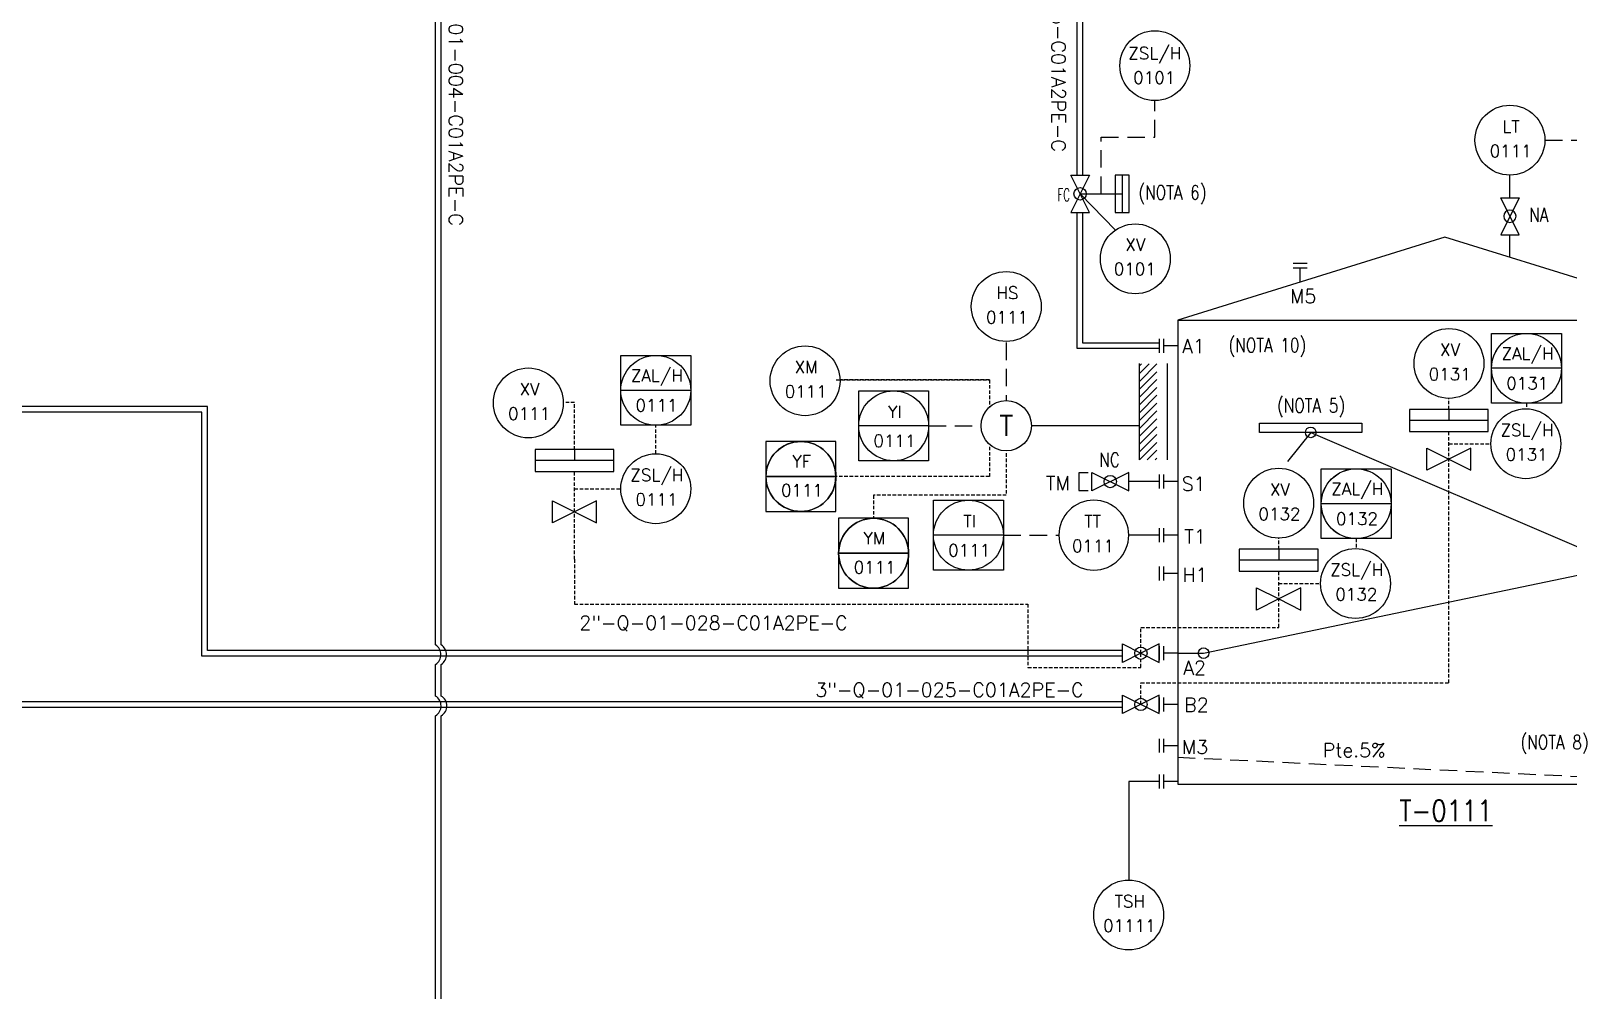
# Model space of a CAD drawing. Header units: millimetres. Extents: x 255 to 1096, y 140 to 804.
# Drawn here: x 377 to 596.9, y 438.1 to 575.4 of the extents above; entities that cross this region are included whole.
import ezdxf
from ezdxf.enums import TextEntityAlignment as Align

# ---------------------------------------------------------------- set-up
doc = ezdxf.new("R2010")
doc.units = ezdxf.units.MM
doc.linetypes.add('TRAZOS', pattern=[0.75, 0.5, -0.25])
for name, color, linetype in [('CAJETIN', 1, 'Continuous'), ('EQUIPOS', 5, 'Continuous'), ('EQUIPOS 02', 1, 'Continuous'), ('INSTRUMENTOS', 1, 'Continuous'), ('TEX', 7, 'Continuous'), ('TEXTO-VALVULAS Y ACCESORIOS', 7, 'Continuous'), ('TUBERIA', 5, 'Continuous'), ('TUBERÍA2', 1, 'TRAZOS'), ('VALVULAS Y ACCESORIOS', 1, 'Continuous')]:
    doc.layers.add(name, color=color, linetype=linetype)
doc.layers.add('TUBERÍA3', color=1, linetype='Continuous', true_color=0xff0000)
doc.styles.add('PY', font='ROMANS.shx')
doc.styles.add('PY1', font='ROMANS.shx', dxfattribs={"width": 0.8})
doc.styles.add('PY3', font='ROMANS.shx', dxfattribs={"width": 0.6})
doc.linetypes.add('SEÑAL_MECANICA2', pattern='A,4.411183,["o",PY,S=4.130212,R=360,X=0,Y=-1.374288],0.588817,-0.374158,["",PY,S=2,R=360,X=0,Y=-0.688262],-2.183682', length=7.55784)

# ---------------------------------------------------------------- blocks, each defined once
blk = doc.blocks.new('VALV GLOB-V')
at = {"layer": 'INSTRUMENTOS', "color": 1, "flags": 128}
blk.add_lwpolyline([(5.7, -1.43), (5.7, 1.43), (0, -1.43), (0, 1.43)], close=True, dxfattribs=at)
at = {"layer": 'INSTRUMENTOS', "color": 1}
blk.add_circle((2.85, 0), 0.95, dxfattribs=at)
at = {"layer": 'INSTRUMENTOS', "color": 7, "linetype": 'SEÑAL_MECANICA2', "style": 'PY'}
blk.add_attdef('REF.', text='', height=2, dxfattribs=at).set_placement((3, -3.37), align=Align.MIDDLE)
blk = doc.blocks.new('SEÑAL CIR')
at = {"color": 1}
blk.add_circle((0, 5.7), 5.7, dxfattribs=at)
at = {"layer": 'INSTRUMENTOS', "linetype": 'Continuous', "style": 'PY', "flags": 4}
for p in [(0.18, 6.94), (0.13, 2.95)]:
    blk.add_attdef('---', text='', height=2, dxfattribs=at).set_placement(p, align=Align.CENTER)
blk = doc.blocks.new('SEÑAL CIRCU MARCO')
at = {"color": 1, "linetype": 'Continuous', "ltscale": 0.5}
blk.add_line((5.7, 5.7), (-5.7, 5.7), dxfattribs=at)
at = {"color": 1, "flags": 128}
blk.add_lwpolyline([(5.7, 0), (-5.7, 0), (-5.7, 11.4), (5.7, 11.4)], close=True, dxfattribs=at)
at = {"color": 1}
blk.add_circle((0, 5.7), 5.7, dxfattribs=at)
at = {"style": 'PY'}
for tag, p in [('XXX', (0.18, 7.98)), ('YYY', (0.13, 3.24))]:
    blk.add_attdef(tag, text='', height=2, dxfattribs=at).set_placement(p, align=Align.MIDDLE)

msp = doc.modelspace()

# ---------------------------------------------------------------- hatches: boundary and pattern name
at = {"layer": 'EQUIPOS'}
h = msp.add_hatch(dxfattribs=at)
h.set_pattern_fill('ANSI31', color=4, scale=0.25, style=0)
h.set_pattern_definition([(45, (-696.8107, 1317.8786), (-0.561266, 0.561266), [])])
h.paths.add_polyline_path([(535.6, 514.02), (538.1, 514.02), (538.1, 527.77), (535.6, 527.77)])

# ---------------------------------------------------------------- linework, layer by layer
at = {"color": 1}
for p, q in [((588.6, 551.5), (588.6, 554.75)), ((527.11, 552.07), (532.19, 546.89)), ((588.6, 542.98), (588.6, 546.23)), ((535.6, 518.87), (520.15, 518.89)), ((538.45, 510.9), (534.06, 510.9)), ((538.45, 503.24), (534.07, 503.24)), ((538.45, 468.01), (534.07, 468.01))]:
    msp.add_line(p, q, dxfattribs=at)
at = {"color": 5, "linetype": 'Continuous'}
msp.add_line((402.27, 521.65), (378.4, 521.65), dxfattribs=at)
at = {"color": 4, "linetype": 'Continuous'}
msp.add_line((401.47, 520.85), (378.4, 520.85), dxfattribs=at)
at = {"color": 1, "flags": 128}
msp.add_lwpolyline([(528.26, 512.15), (526.95, 512.15), (526.95, 509.65), (528.26, 509.65)], dxfattribs=at)
at = {"color": 1}
msp.add_lwpolyline([(534.07, 468.01), (534.07, 453.89)], dxfattribs=at)
msp.add_circle((516.55, 518.89), 3.6, dxfattribs=at)
at = {"color": 4, "linetype": 'Continuous'}
for centre, radius, start, end in [((434.02, 486.14), 1.66, 302.3538, 57.6462), ((434.06, 478.81), 1.64, 301.1871, 58.8129)]:
    msp.add_arc(centre, radius, start, end, dxfattribs=at)
at = {"color": 5, "linetype": 'Continuous'}
for centre, radius, start, end in [((434.82, 486.14), 1.66, 302.3538, 57.6462), ((434.96, 478.81), 1.58, 297.862, 62.138)]:
    msp.add_arc(centre, radius, start, end, dxfattribs=at)
at = {"layer": 'CAJETIN', "color": 1, "linetype": 'TRAZOS', "ltscale": 5}
for p, q in [((537.8, 560.16), (537.8, 565.41)), ((530.13, 560.16), (537.8, 560.16)), ((530.13, 552.07), (530.13, 560.16)), ((593.6, 559.75), (601.53, 559.75)), ((516.14, 503.24), (524.07, 503.24)), ((541.1, 471.47), (617.51, 467.8))]:
    msp.add_line(p, q, dxfattribs=at)
at = {"layer": 'EQUIPOS'}
for p, q in [((579.31, 545.87), (541.1, 534.01)), ((617.51, 534.01), (579.31, 545.87)), ((541.1, 534.01), (541.1, 467.59)), ((560.11, 517.94), (556.77, 513.79)), ((560.11, 517.94), (604.65, 498.85)), ((544.78, 486.35), (604.65, 498.85)), ((541.1, 486.35), (544.78, 486.35)), ((541.1, 467.59), (617.51, 467.59))]:
    msp.add_line(p, q, dxfattribs=at)
at = {"layer": 'EQUIPOS', "color": 4}
for p, q in [((535.6, 514.02), (535.6, 527.78)), ((539.6, 514.02), (539.6, 527.78))]:
    msp.add_line(p, q, dxfattribs=at)
at = {"layer": 'EQUIPOS'}
msp.add_lwpolyline([(552.8, 519.26), (567.42, 519.26), (567.42, 517.94), (552.8, 517.94)], close=True, dxfattribs=at)
for centre in [(560.11, 517.94), (544.78, 486.35)]:
    msp.add_circle(centre, 0.761, dxfattribs=at)
at = {"layer": 'EQUIPOS 02', "color": 5}
msp.add_line((541.1, 534.01), (617.51, 534.01), dxfattribs=at)
at = {"layer": 'TUBERIA', "color": 4, "linetype": 'Continuous'}
for p, q in [((434.9, 487.54), (434.9, 602.7)), ((526.69, 554.74), (526.69, 602.7)), ((526.69, 529.93), (526.69, 549.4)), ((538.45, 529.93), (526.69, 529.93)), ((378.4, 520.85), (274.09, 520.85)), ((401.47, 485.95), (401.47, 520.85)), ((533.18, 485.95), (401.47, 485.95)), ((434.9, 480.21), (434.9, 484.74)), ((348.23, 478.63), (533.18, 478.63)), ((434.9, 422.49), (434.9, 477.41))]:
    msp.add_line(p, q, dxfattribs=at)
at = {"layer": 'TUBERIA', "color": 5, "linetype": 'Continuous'}
for p, q in [((435.7, 487.54), (435.7, 603.5)), ((527.49, 554.74), (527.49, 603.5)), ((527.49, 530.73), (527.49, 549.4)), ((538.45, 530.73), (527.49, 530.73)), ((378.4, 521.65), (274.89, 521.65)), ((402.27, 486.75), (402.27, 521.65)), ((533.18, 486.75), (402.27, 486.75)), ((435.7, 480.21), (435.7, 484.74)), ((348.23, 479.43), (533.18, 479.43)), ((435.7, 422.49), (435.7, 477.41))]:
    msp.add_line(p, q, dxfattribs=at)
at = {"layer": 'TUBERIA', "linetype": 'Continuous'}
for p, q in [((558.59, 539.44), (558.59, 541.42)), ((541.1, 530.33), (539.11, 530.33)), ((541.1, 510.9), (539.11, 510.9)), ((541.1, 503.24), (539.11, 503.24)), ((541.1, 497.75), (539.11, 497.75)), ((541.1, 486.35), (539.11, 486.35)), ((541.1, 479.03), (539.11, 479.03)), ((541.1, 473.12), (539.11, 473.12)), ((541.1, 468.01), (539.11, 468.01))]:
    msp.add_line(p, q, dxfattribs=at)
at = {"layer": 'TUBERIA', "color": 1, "linetype": 'TRAZOS', "ltscale": 5}
for p, q in [((516.55, 530.79), (516.55, 522.53)), ((505.44, 518.89), (512.95, 518.89))]:
    msp.add_line(p, q, dxfattribs=at)
at = {"layer": 'TUBERÍA2'}
for p, q in [((514.13, 525.45), (492.76, 525.45)), ((454.78, 499.79), (454.78, 493.37)), ((454.78, 493.37), (519.66, 493.37)), ((519.66, 493.37), (519.66, 484.31)), ((535.82, 484.31), (535.82, 486.35)), ((519.66, 484.31), (535.82, 484.31))]:
    msp.add_line(p, q, dxfattribs=at)
for points in [[(492.23, 525.45), (514.13, 525.45), (514.13, 521.56)], [(454.78, 515.48), (454.78, 522.2), (453.18, 522.2)], [(579.88, 521.22), (579.88, 522.81)], [(590.97, 522.11), (590.97, 521.31)], [(466.41, 514.88), (466.41, 518.96)], [(579.88, 511.53), (579.88, 518.07)], [(514.13, 515.88), (514.13, 511.64), (492.17, 511.64)], [(516.55, 514.95), (516.55, 508.94), (497.57, 508.94), (497.57, 505.65)], [(579.88, 516.32), (585.88, 516.32)], [(454.78, 499.79), (454.78, 512.33)], [(535.82, 479.03), (535.82, 482.11), (579.88, 482.11), (579.88, 511.53)], [(454.78, 509.88), (461.41, 509.88)], [(555.52, 501.22), (555.52, 502.82)], [(566.62, 502.74), (566.62, 501.32)], [(555.52, 490.03), (555.52, 498.07)], [(555.52, 496.32), (561.52, 496.32)], [(535.82, 486.35), (535.82, 490.03), (555.52, 490.03)]]:
    msp.add_lwpolyline(points, dxfattribs=at)
at = {"layer": 'TUBERÍA3'}
for points in [[(585.51, 521.22), (574.24, 521.22), (574.24, 518.07), (585.51, 518.07)], [(460.41, 515.48), (449.14, 515.48), (449.14, 512.33), (460.41, 512.33)], [(561.15, 501.22), (549.88, 501.22), (549.88, 498.07), (561.15, 498.07)]]:
    msp.add_lwpolyline(points, close=True, dxfattribs=at)
for points in [[(585.51, 519.64), (574.24, 519.64)], [(579.88, 521.22), (579.88, 519.64)], [(454.78, 515.48), (454.78, 513.9)], [(579.88, 514.1), (576.73, 512.53), (576.73, 515.68), (579.88, 514.1)], [(579.88, 514.1), (583.03, 512.53), (583.03, 515.68), (579.88, 514.1)], [(460.41, 513.9), (449.14, 513.9)], [(482.18, 511.64), (492.17, 511.64)], [(454.78, 506.58), (451.63, 505), (451.63, 508.15), (454.78, 506.58)], [(454.78, 506.58), (457.93, 505), (457.93, 508.15), (454.78, 506.58)], [(492.57, 500.65), (502.57, 500.66)], [(561.15, 499.65), (549.88, 499.65)], [(555.52, 501.22), (555.52, 499.65)], [(555.52, 494.11), (552.37, 492.53), (552.37, 495.68), (555.52, 494.11)], [(555.52, 494.11), (558.67, 492.53), (558.67, 495.68), (555.52, 494.11)]]:
    msp.add_lwpolyline(points, dxfattribs=at)
for centre in [(590.97, 527.11), (466.41, 523.96), (487.18, 511.64), (566.62, 507.74), (497.57, 500.65)]:
    msp.add_circle(centre, 5, dxfattribs=at)
at = {"layer": 'VALVULAS Y ACCESORIOS'}
for p, q in [((533.15, 554.74), (533.15, 549.4)), ((527.11, 552.07), (533.15, 552.07))]:
    msp.add_line(p, q, dxfattribs=at)
at = {"layer": 'VALVULAS Y ACCESORIOS', "ltscale": 0.1}
for p, q in [((559.59, 542.09), (557.59, 542.09)), ((559.59, 541.42), (557.59, 541.42)), ((538.45, 529.33), (538.45, 531.33)), ((539.11, 529.33), (539.11, 531.33)), ((538.45, 509.9), (538.45, 511.9)), ((539.11, 509.9), (539.11, 511.9)), ((538.45, 502.24), (538.45, 504.24)), ((539.11, 502.24), (539.11, 504.24)), ((538.45, 496.75), (538.45, 498.75)), ((539.11, 496.75), (539.11, 498.75)), ((538.45, 485.35), (538.45, 487.35)), ((539.11, 485.35), (539.11, 487.35)), ((538.45, 478.03), (538.45, 480.03)), ((539.11, 478.03), (539.11, 480.03)), ((538.45, 472.12), (538.45, 474.12)), ((539.11, 472.12), (539.11, 474.12)), ((538.45, 467.01), (538.45, 469.01)), ((539.11, 467.01), (539.11, 469.01))]:
    msp.add_line(p, q, dxfattribs=at)
at = {"layer": 'VALVULAS Y ACCESORIOS', "flags": 128}
for points in [[(525.77, 554.74), (528.44, 554.74), (525.77, 549.4), (528.44, 549.4)], [(534.15, 554.74), (532.15, 554.74), (532.15, 549.4), (534.15, 549.4)]]:
    msp.add_lwpolyline(points, close=True, dxfattribs=at)

# ---------------------------------------------------------------- block references
at = {"linetype": 'Continuous'}
ref = msp.add_blockref('SEÑAL CIR', (537.8, 565.41), dxfattribs=dict(at, xscale=0.8770999999999276, yscale=0.8770999999999276, zscale=0.8770999999999276))
ref.add_attrib('---', 'ZSL/H', dxfattribs={"layer": 'INSTRUMENTOS', "color": 7, "linetype": 'Continuous', "height": 1.754, "style": 'PY'}).set_placement((537.8, 571.32), align=Align.CENTER)
ref.add_attrib('---', '0101', dxfattribs={"layer": 'INSTRUMENTOS', "color": 7, "linetype": 'Continuous', "height": 1.754, "style": 'PY'}).set_placement((537.72, 567.82), align=Align.CENTER)
ref = msp.add_blockref('SEÑAL CIR', (588.6, 554.75), dxfattribs=dict(at, xscale=0.8770999999999276, yscale=0.8770999999999276, zscale=0.8770999999999276))
ref.add_attrib('---', 'LT', dxfattribs={"layer": 'INSTRUMENTOS', "color": 7, "linetype": 'Continuous', "height": 1.754, "style": 'PY'}).set_placement((588.76, 560.83), align=Align.CENTER)
ref.add_attrib('---', '0111', dxfattribs={"layer": 'INSTRUMENTOS', "color": 7, "linetype": 'Continuous', "height": 1.754, "style": 'PY'}).set_placement((588.71, 557.34), align=Align.CENTER)
ref = msp.add_blockref('VALV GLOB-V', (527.11, 554.74), dxfattribs=dict(at, xscale=0.9356729824555714, yscale=0.9356729824555714, zscale=0.9356729824555714, rotation=270))
ref.add_attrib('REF.', 'FC', dxfattribs={"layer": 'INSTRUMENTOS', "color": 7, "linetype": 'SEÑAL_MECANICA2', "height": 1.778, "style": 'PY3', "width": 0.6}).set_placement((524.77, 551.93), align=Align.MIDDLE)
at = {"linetype": 'Continuous', "xscale": -0.9232631578945529, "yscale": 0.9232631578947803, "zscale": 0.9232631578946926, "rotation": 270}
msp.add_blockref('VALV GLOB-V', (588.6, 546.23), dxfattribs=at)
at = {"linetype": 'Continuous'}
ref = msp.add_blockref('SEÑAL CIR', (535.01, 537.77), dxfattribs=dict(at, xscale=0.8770999999999276, yscale=0.8770999999999276, zscale=0.8770999999999276))
ref.add_attrib('---', 'XV', dxfattribs={"layer": 'INSTRUMENTOS', "color": 7, "linetype": 'Continuous', "height": 1.754, "style": 'PY'}).set_placement((535.01, 543.92), align=Align.CENTER)
ref.add_attrib('---', '0101', dxfattribs={"layer": 'INSTRUMENTOS', "color": 7, "linetype": 'Continuous', "height": 1.754, "style": 'PY'}).set_placement((534.94, 540.43), align=Align.CENTER)
ref = msp.add_blockref('SEÑAL CIR', (516.55, 530.96), dxfattribs=dict(at, xscale=0.8770999999999276, yscale=0.8770999999999276, zscale=0.8770999999999276))
ref.add_attrib('---', 'HS', dxfattribs={"layer": 'INSTRUMENTOS', "color": 7, "linetype": 'Continuous', "height": 1.754, "style": 'PY'}).set_placement((516.71, 537.04), align=Align.CENTER)
ref.add_attrib('---', '0111', dxfattribs={"layer": 'INSTRUMENTOS', "color": 7, "linetype": 'Continuous', "height": 1.754, "style": 'PY'}).set_placement((516.66, 533.54), align=Align.CENTER)
ref = msp.add_blockref('SEÑAL CIR', (579.88, 522.81), dxfattribs=dict(at, xscale=0.8771000000000413, yscale=0.8771000000000413, zscale=0.8771000000000413))
ref.add_attrib('---', 'XV', dxfattribs={"layer": 'INSTRUMENTOS', "color": 7, "linetype": 'Continuous', "height": 1.754, "style": 'PY'}).set_placement((580.03, 528.89), align=Align.CENTER)
ref.add_attrib('---', '0131', dxfattribs={"layer": 'INSTRUMENTOS', "color": 7, "linetype": 'Continuous', "height": 1.754, "style": 'PY'}).set_placement((579.99, 525.4), align=Align.CENTER)
ref = msp.add_blockref('SEÑAL CIR', (487.77, 520.33), dxfattribs=dict(at, xscale=0.8771000000000413, yscale=0.8771000000000413, zscale=0.8771000000000413))
ref.add_attrib('---', 'XM', dxfattribs={"layer": 'INSTRUMENTOS', "color": 7, "linetype": 'Continuous', "height": 1.754, "style": 'PY'}).set_placement((487.93, 526.42), align=Align.CENTER)
ref.add_attrib('---', '0111', dxfattribs={"layer": 'INSTRUMENTOS', "color": 7, "linetype": 'Continuous', "height": 1.754, "style": 'PY'}).set_placement((487.88, 522.92), align=Align.CENTER)
for p, xscale, yscale, zscale, values in [((590.97, 522.11), 0.8771000000000413, 0.8771000000000413, 0.8771000000000413, {'XXX': 'ZAL/H', 'YYY': '0131'}), ((466.41, 518.96), 0.8771000000000413, 0.8771000000000413, 0.8771000000000413, {'XXX': 'ZAL/H', 'YYY': '0111'}), ((500.44, 513.89), 0.8770999999999276, 0.8770999999999276, 0.8770999999999276, {'XXX': 'YI', 'YYY': '0111'}), ((566.61, 502.74), 0.8771000000000413, 0.8771000000000413, 0.8771000000000413, {'XXX': 'ZAL/H', 'YYY': '0132'}), ((511.14, 498.24), 0.8777884135906788, 0.8777884135906788, 0.8777884135906788, {'XXX': 'TI', 'YYY': '0111'})]:
    msp.add_blockref('SEÑAL CIRCU MARCO', p, dxfattribs=dict(xscale=xscale, yscale=yscale, zscale=zscale)).add_auto_attribs(values)
ref = msp.add_blockref('SEÑAL CIR', (448.18, 517.16), dxfattribs=dict(at, xscale=0.8771000000000413, yscale=0.8771000000000413, zscale=0.8771000000000413))
ref.add_attrib('---', 'XV', dxfattribs={"layer": 'INSTRUMENTOS', "color": 7, "linetype": 'Continuous', "height": 1.754, "style": 'PY'}).set_placement((448.34, 523.25), align=Align.CENTER)
ref.add_attrib('---', '0111', dxfattribs={"layer": 'INSTRUMENTOS', "color": 7, "linetype": 'Continuous', "height": 1.754, "style": 'PY'}).set_placement((448.29, 519.75), align=Align.CENTER)
ref = msp.add_blockref('SEÑAL CIR', (590.88, 511.32), dxfattribs=dict(at, xscale=0.8771000000000413, yscale=0.8771000000000413, zscale=0.8771000000000413))
ref.add_attrib('---', 'ZSL/H', dxfattribs={"layer": 'INSTRUMENTOS', "color": 7, "linetype": 'Continuous', "height": 1.754, "style": 'PY'}).set_placement((591.04, 517.4), align=Align.CENTER)
ref.add_attrib('---', '0131', dxfattribs={"layer": 'INSTRUMENTOS', "color": 7, "linetype": 'Continuous', "height": 1.754, "style": 'PY'}).set_placement((590.99, 513.9), align=Align.CENTER)
ref = msp.add_blockref('SEÑAL CIR', (466.41, 504.88), dxfattribs=dict(at, xscale=0.8771000000000413, yscale=0.8771000000000413, zscale=0.8771000000000413))
ref.add_attrib('---', 'ZSL/H', dxfattribs={"layer": 'INSTRUMENTOS', "color": 7, "linetype": 'Continuous', "height": 1.754, "style": 'PY'}).set_placement((466.57, 510.97), align=Align.CENTER)
ref.add_attrib('---', '0111', dxfattribs={"layer": 'INSTRUMENTOS', "color": 7, "linetype": 'Continuous', "height": 1.754, "style": 'PY'}).set_placement((466.52, 507.47), align=Align.CENTER)
ref = msp.add_blockref('SEÑAL CIRCU MARCO', (487.17, 516.64), dxfattribs=dict(xscale=-0.8771000000000413, yscale=0.8771000000000413, zscale=0.8771000000000413, rotation=180))
ref.add_attrib('XXX', '0111', dxfattribs={"height": 1.754, "style": 'PY'}).set_placement((487.33, 509.64), align=Align.MIDDLE)
ref.add_attrib('YYY', 'YF', dxfattribs={"height": 1.754, "style": 'PY'}).set_placement((487.29, 513.8), align=Align.MIDDLE)
ref = msp.add_blockref('SEÑAL CIR', (555.52, 502.82), dxfattribs=dict(at, xscale=0.8771000000000413, yscale=0.8771000000000413, zscale=0.8771000000000413))
ref.add_attrib('---', 'XV', dxfattribs={"layer": 'INSTRUMENTOS', "color": 7, "linetype": 'Continuous', "height": 1.754, "style": 'PY'}).set_placement((555.68, 508.9), align=Align.CENTER)
ref.add_attrib('---', '0132', dxfattribs={"layer": 'INSTRUMENTOS', "color": 7, "linetype": 'Continuous', "height": 1.754, "style": 'PY'}).set_placement((555.63, 505.4), align=Align.CENTER)
at = {"linetype": 'Continuous', "xscale": 0.9232631578945529, "yscale": 0.9232631578945529, "zscale": 0.9232631578945529}
for p in [(528.8, 510.9), (533.18, 486.35), (533.18, 479.03)]:
    msp.add_blockref('VALV GLOB-V', p, dxfattribs=at)
at = {"linetype": 'Continuous'}
ref = msp.add_blockref('SEÑAL CIR', (529.07, 498.24), dxfattribs=dict(at, xscale=-0.877100000000155, yscale=0.8770999999999276, zscale=0.8771))
ref.add_attrib('---', 'TT', dxfattribs={"layer": 'INSTRUMENTOS', "color": 7, "linetype": 'Continuous', "height": 1.754, "style": 'PY'}).set_placement((528.91, 504.33), align=Align.CENTER)
ref.add_attrib('---', '0111', dxfattribs={"layer": 'INSTRUMENTOS', "color": 7, "linetype": 'Continuous', "height": 1.754, "style": 'PY'}).set_placement((528.96, 500.83), align=Align.CENTER)
ref = msp.add_blockref('SEÑAL CIRCU MARCO', (497.57, 505.65), dxfattribs=dict(xscale=-0.8771000000000413, yscale=0.8771000000000413, zscale=0.8771000000000413, rotation=180))
ref.add_attrib('XXX', '0111', dxfattribs={"height": 1.754, "style": 'PY'}).set_placement((497.73, 498.65), align=Align.MIDDLE)
ref.add_attrib('YYY', 'YM', dxfattribs={"height": 1.754, "style": 'PY'}).set_placement((497.68, 502.81), align=Align.MIDDLE)
ref = msp.add_blockref('SEÑAL CIR', (566.52, 491.32), dxfattribs=dict(at, xscale=0.8771000000000413, yscale=0.8771000000000413, zscale=0.8771000000000413))
ref.add_attrib('---', 'ZSL/H', dxfattribs={"layer": 'INSTRUMENTOS', "color": 7, "linetype": 'Continuous', "height": 1.754, "style": 'PY'}).set_placement((566.68, 497.41), align=Align.CENTER)
ref.add_attrib('---', '0132', dxfattribs={"layer": 'INSTRUMENTOS', "color": 7, "linetype": 'Continuous', "height": 1.754, "style": 'PY'}).set_placement((566.63, 493.91), align=Align.CENTER)
ref = msp.add_blockref('SEÑAL CIR', (534.06, 443.89), dxfattribs=dict(at, xscale=0.8770999999999276, yscale=0.8770999999999276, zscale=0.8770999999999276))
ref.add_attrib('---', 'TSH', dxfattribs={"layer": 'INSTRUMENTOS', "color": 7, "linetype": 'Continuous', "height": 1.754, "style": 'PY'}).set_placement((534.22, 449.98), align=Align.CENTER)
ref.add_attrib('---', '01111', dxfattribs={"layer": 'INSTRUMENTOS', "color": 7, "linetype": 'Continuous', "height": 1.754, "style": 'PY'}).set_placement((534.17, 446.48), align=Align.CENTER)

# ---------------------------------------------------------------- texts
at = {"color": 7, "style": 'PY'}
msp.add_text('T', height=2.92, dxfattribs=at).set_placement((516.55, 518.89), align=Align.MIDDLE)
at = {"layer": 'CAJETIN', "color": 6, "linetype": 'Continuous', "style": 'PY', "width": 0.85}
msp.add_text('%%UT-0111', height=3, dxfattribs=at).set_placement((579.44, 462.31), align=Align.CENTER)
at = {"layer": 'TEX', "color": 7, "char_height": 2, "width": 28.6036, "attachment_point": 5, "style": 'PY1'}
for s, insert in [('(NOTA 6)', (540.32, 551.95)), ('NA', (592.73, 549.08)), ('(NOTA 10)', (553.91, 530.11)), ('(NOTA 5)', (560.15, 521.44)), ('NC', (531.33, 514)), ('(NOTA 8)', (594.99, 473.29))]:
    msp.add_mtext(s, dxfattribs=dict(at, insert=insert))
at = {"layer": 'TEXTO-VALVULAS Y ACCESORIOS', "style": 'PY'}
for s, p in [('4"-Q-01-005-C01A2PE-C', (523.03, 577.28)), ('4"-Q-01-004-C01A2PE-C', (436.83, 566.7))]:
    msp.add_text(s, height=2, rotation=270, dxfattribs=at).set_placement(p, align=Align.CENTER)
for s, p in [('2"-Q-01-028-C01A2PE-C', (474.67, 489.7)), ('3"-Q-01-025-C01A2PE-C', (508.43, 480.1))]:
    msp.add_text(s, height=2, dxfattribs=at).set_placement(p, align=Align.CENTER)
at = {"layer": 'TEXTO-VALVULAS Y ACCESORIOS', "color": 7, "linetype": 'Continuous', "insert": (561.81, 473.49), "char_height": 2, "width": 14.9764, "attachment_point": 1, "style": 'PY'}
msp.add_mtext('Pte.5%', dxfattribs=at)
at = {"layer": 'TEXTO-VALVULAS Y ACCESORIOS', "color": 7, "linetype": 'Continuous', "style": 'PY', "flags": 4}
for tag, p in [('M5', (559.02, 536.45)), ('A1', (543.33, 529.28)), ('TM', (523.92, 509.69)), ('S1', (543.37, 509.59)), ('T1', (543.56, 502.05)), ('H1', (543.56, 496.57)), ('A2', (543.49, 483.24)), ('B2', (543.75, 477.97)), ('M3', (543.56, 471.93))]:
    msp.add_attdef(tag, text='---', height=2, dxfattribs=at).set_placement(p, align=Align.CENTER)

doc.saveas('drawing.dxf')
